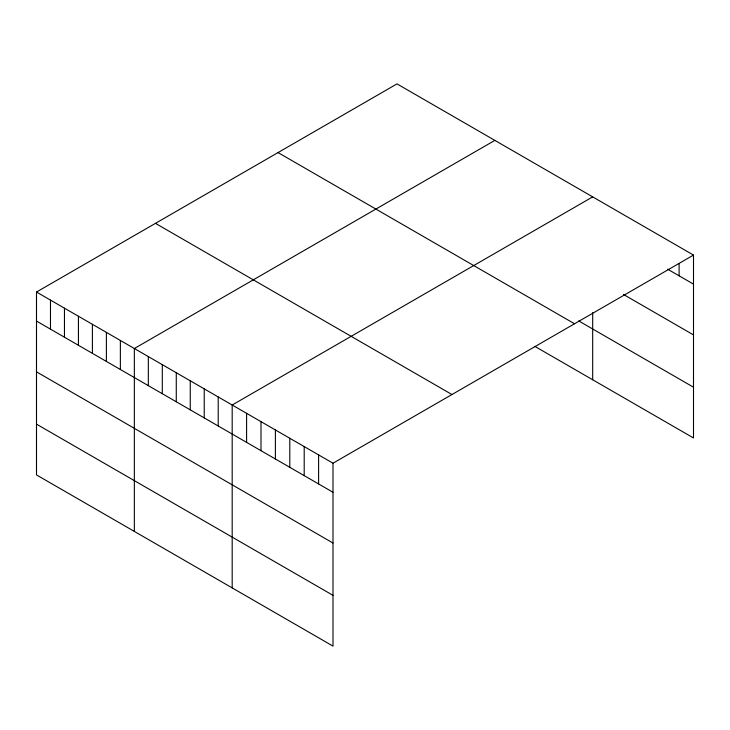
<?xml version="1.0" encoding="UTF-8"?>
<svg xmlns="http://www.w3.org/2000/svg" width="730" height="730" viewBox="0 0 730 730"><rect width="100%" height="100%" fill="white"/><g stroke="black" fill="none" stroke-linecap="round" stroke-linejoin="round"><path stroke-width="1.09" d="M693.5 255.08L332.999 463.212L332.999 646.105L36.5 474.92L36.5 292.036L397.001 83.895L693.5 255.08L693.5 437.963L534.917 346.412M494.849 140.388L134.347 348.52L134.347 531.404M592.687 196.881L232.186 405.013L232.186 587.896M667.576 269.16L693.5 284.125M623.411 294.427L693.5 334.897M578.717 320.926L693.5 387.201M278.039 152.579L574.537 323.764M155.463 223.353L451.961 394.529M36.5 292.036L332.999 463.212M36.5 321.072L332.999 492.257M36.5 371.844L332.999 543.029M36.5 424.148L332.999 595.333M679.101 263.521L679.101 275.812M592.687 312.65L592.687 379.764M318.599 454.899L318.599 483.944M304.2 446.587L304.2 475.632M289.792 438.274L289.792 467.319M275.392 429.961L275.392 458.997M260.993 421.639L260.993 450.684M246.594 413.326L246.594 442.371M218.215 396.947L218.215 425.982M204.236 388.871L204.236 417.916M190.256 380.804L190.256 409.849M176.277 372.729L176.277 401.774M162.297 364.662L162.297 393.707M148.327 356.596L148.327 385.641M120.368 340.454L120.368 369.499M106.388 332.387L106.388 361.423M92.409 324.312L92.409 353.356M78.429 316.245L78.429 345.29M64.459 308.17L64.459 337.214M50.48 300.103L50.48 329.148"/></g></svg>
